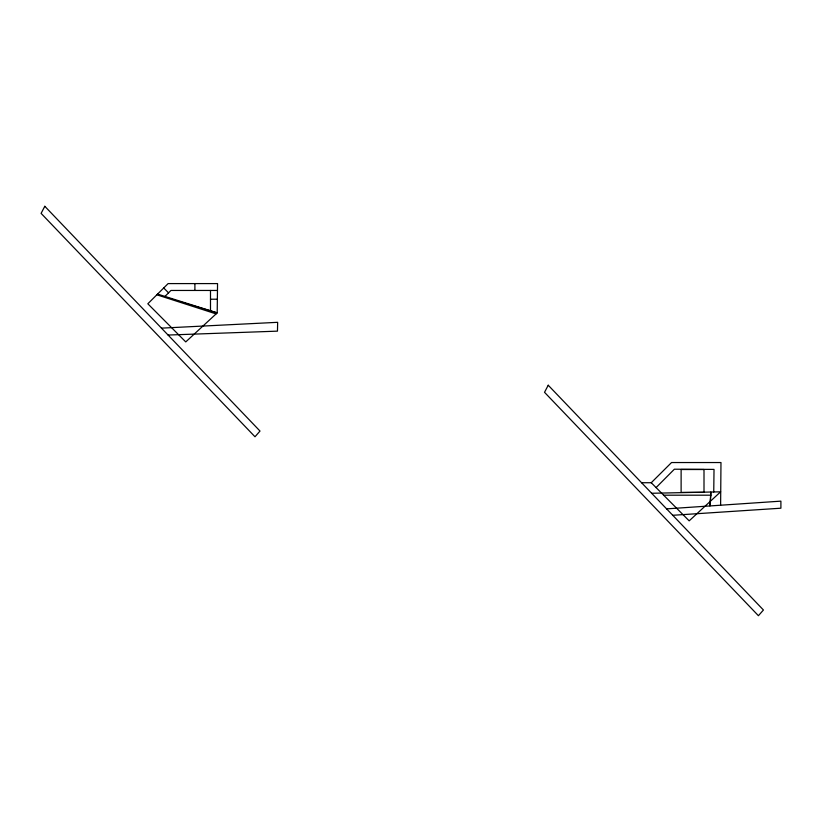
<?xml version="1.0" encoding="UTF-8"?>
<svg xmlns="http://www.w3.org/2000/svg" width="822" height="822" viewBox="0 0 822 822"><rect width="100%" height="100%" fill="white"/><g stroke="black" fill="none" stroke-linecap="round" stroke-linejoin="round"><path stroke-width="1.23" d="M713.743 491.988L714.02 469.403L674.379 469.208L656.09 487.59M710.835 495.193L709.951 505.941L710.835 492.059L710.835 495.193L663.652 495.193M164.965 296.413L170.955 290.454L217.47 290.454M641.571 482.73L651.25 482.73L671.543 462.539L720.976 462.539L720.617 505.222M666.611 508.869L780.9 501.143L780.9 508.202L672.756 515.291M161.482 328.142L277.651 322.316L277.466 331.143L168.089 335.047M210.494 299.218L217.357 299.218M651.671 493.272L720.617 491.823L689.175 520.85L651.25 482.73M157.577 294.081L217.193 312.884L217.553 283.59L168.12 283.59L147.826 303.78L185.751 341.911L217.193 312.884L156.858 294.8L216.094 313.901M163.712 287.977L168.551 292.848M210.494 290.454L210.494 310.767M194.896 283.59L194.896 290.454M44.799 206.291L41.1 213.371L254.995 436.77L260.009 431.057L44.799 206.291M548.223 385.23L544.524 392.31L758.418 615.709L763.433 610.006L548.223 385.23M704.002 469.516L681.119 469.516L681.119 492.399L704.002 492.399L704.002 469.516"/></g></svg>
